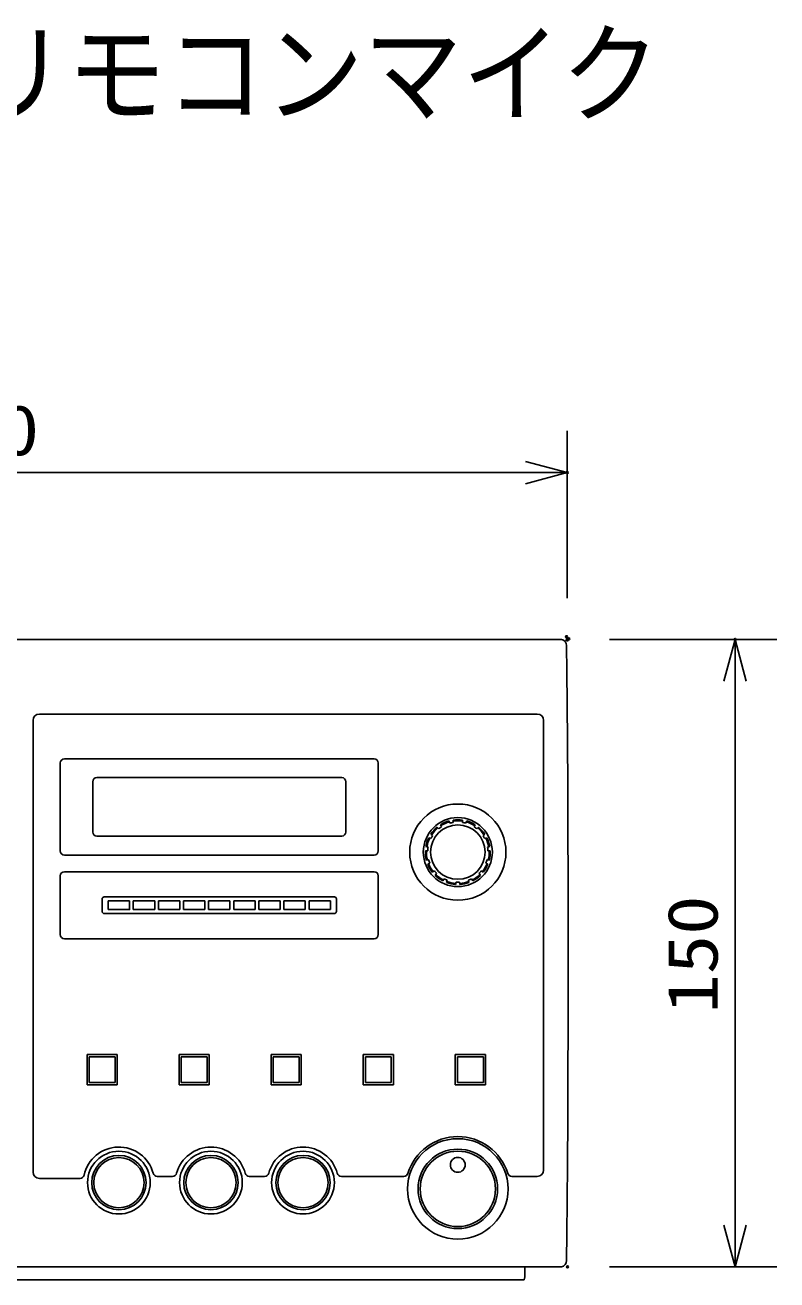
# Model space of a CAD drawing. Units: millimetres, scale not verified. Extents: x -62 to 63, y -56 to 57.
# Drawn here: x -18.6 to 17.3, y -2.7 to 57.2 of the extents above; entities that cross this region are included whole.
import ezdxf
from ezdxf.enums import TextEntityAlignment as Align

# ---------------------------------------------------------------- set-up
doc = ezdxf.new("R2010")
doc.units = ezdxf.units.MM
doc.header["$LTSCALE"] = 0.190051
doc.header["$PDMODE"] = 32
doc.header["$PDSIZE"] = 0.095
for name, color, linetype in [('0-0_MOJI1', 2, 'Continuous'), ('0-1_GAIKEI', 1, 'Continuous'), ('0-2_TOUROKU', 3, 'Continuous'), ('0-3_WAKU', 7, 'Continuous')]:
    doc.layers.add(name, color=color, linetype=linetype)
doc.styles.add('ＭＳ ゴシック', font='')
doc.styles.get('ＭＳ ゴシック').set_extended_font_data('MS Gothic')

# ---------------------------------------------------------------- blocks, each defined once
blk = doc.blocks.new('_OPEN30')
at = {"layer": '0-3_WAKU'}
blk.add_line((0, 0), (-1, 0), dxfattribs=at)
blk.add_lwpolyline([(-1, 0.26795), (0, 0), (-1, -0.26795)], dxfattribs=at)

msp = doc.modelspace()

# ---------------------------------------------------------------- linework, layer by layer
at = {"layer": '0-1_GAIKEI', "color": 7}
for p, q in [((-32.6818, 27.8748), (6.9873, 27.8748)), ((7.0406, 27.8701), (6.9873, 27.8748)), ((7.1362, 27.8353), (7.0406, 27.8701)), ((7.2151, 27.7701), (7.1362, 27.8353)), ((7.2675, 27.6821), (7.2151, 27.7701)), ((7.2873, 27.578), (7.2675, 27.6821)), ((7.2873, 27.5748), (7.2873, 27.578)), ((7.3015, 26.3375), (7.2873, 27.5748)), ((7.3153, 24.7968), (7.3015, 26.3375)), ((7.328, 22.9635), (7.3153, 24.7968)), ((7.3387, 20.9047), (7.328, 22.9635)), ((7.3468, 18.7106), (7.3387, 20.9047)), ((7.3523, 16.4304), (7.3468, 18.7106)), ((7.355, 14.0866), (7.3523, 16.4304)), ((7.355, 11.7171), (7.355, 14.0866)), ((7.3523, 9.3733), (7.355, 11.7171)), ((7.3468, 7.0932), (7.3523, 9.3733)), ((7.3387, 4.899), (7.3468, 7.0932)), ((7.328, 2.8403), (7.3387, 4.899)), ((7.3153, 1.0072), (7.328, 2.8403)), ((7.3015, -0.5331), (7.3153, 1.0072)), ((7.2873, -1.8253), (7.3015, -0.5331)), ((5.2847, -2.1253), (-46.6818, -2.1253)), ((5.2847, -2.1253), (6.9873, -2.1253)), ((7.0406, -2.1205), (6.9873, -2.1253)), ((7.1362, -2.0857), (7.0406, -2.1205)), ((7.2151, -2.0205), (7.1362, -2.0857)), ((7.2675, -1.9325), (7.2151, -2.0205)), ((7.2873, -1.8284), (7.2675, -1.9325)), ((7.2873, -1.8253), (7.2873, -1.8284)), ((5.2503, -2.7492), (-46.6474, -2.7492)), ((5.2691, -2.6822), (5.2503, -2.7492)), ((5.2807, -2.61), (5.2691, -2.6822)), ((5.2847, -2.5331), (5.2807, -2.61))]:
    msp.add_line(p, q, dxfattribs=at)
at = {"layer": '0-1_GAIKEI'}
for p, q in [((-18.2153, 24.0024), (-18.2153, 2.4024)), ((5.8847, 24.3024), (-17.9153, 24.3024)), ((6.1847, 2.5024), (6.1847, 24.0024)), ((-16.9153, 17.7637), (-16.9153, 21.9637)), ((-1.9153, 22.1637), (-16.7153, 22.1637)), ((-1.7153, 17.7637), (-1.7153, 21.9637)), ((-15.3653, 21.0637), (-15.3653, 18.6637)), ((-3.4653, 21.2637), (-15.1653, 21.2637)), ((-3.2653, 18.6637), (-3.2653, 21.0637)), ((1.8651, 19.2368), (1.8651, 19.1256)), ((2.3043, 19.2368), (2.3043, 19.1256)), ((1.1742, 18.818), (1.0915, 18.8924)), ((1.26, 19.0148), (1.3052, 18.9132)), ((1.7067, 19.0919), (1.6614, 19.1935)), ((2.4627, 19.0919), (2.508, 19.1935)), ((2.9094, 19.0148), (2.8642, 18.9132)), ((2.9952, 18.818), (3.0779, 18.8924)), ((-15.1653, 18.4637), (-3.4653, 18.4637)), ((0.7991, 18.3512), (0.6934, 18.3856)), ((0.7975, 18.5659), (0.8801, 18.4915)), ((3.3719, 18.5659), (3.2892, 18.4915)), ((3.3702, 18.3512), (3.476, 18.3856)), ((-1.9153, 17.5637), (-16.7153, 17.5637)), ((0.6464, 17.7722), (0.5358, 17.7606)), ((0.5576, 17.9677), (0.6633, 17.9333)), ((3.6118, 17.9677), (3.5061, 17.9333)), ((3.523, 17.7722), (3.6336, 17.7606)), ((0.5817, 17.3236), (0.6923, 17.3352)), ((0.7423, 17.1812), (0.646, 17.1256)), ((0.8659, 16.7447), (0.9623, 16.8003)), ((3.3034, 16.7447), (3.2071, 16.8003)), ((3.4271, 17.1812), (3.5234, 17.1256)), ((3.5877, 17.3236), (3.4771, 17.3352)), ((-16.9153, 16.5637), (-16.9153, 13.7637)), ((-1.9153, 16.7637), (-16.7153, 16.7637)), ((-1.7153, 13.7637), (-1.7153, 16.5637)), ((1.0702, 16.6804), (1.0049, 16.5904)), ((1.3608, 16.3318), (1.4262, 16.4218)), ((1.5736, 16.3561), (1.5505, 16.2474)), ((2.004, 16.2647), (1.9809, 16.1559)), ((2.1885, 16.1559), (2.1654, 16.2647)), ((2.5958, 16.3561), (2.6189, 16.2474)), ((2.8086, 16.3318), (2.7432, 16.4218)), ((3.0992, 16.6804), (3.1645, 16.5904)), ((-14.9153, 15.4637), (-14.9153, 14.8637)), ((-3.8153, 15.5637), (-14.8153, 15.5637)), ((-13.6053, 15.3737), (-14.6253, 15.3737)), ((-14.6253, 15.3737), (-14.6253, 14.9537)), ((-12.4053, 15.3737), (-13.4253, 15.3737)), ((-13.4253, 15.3737), (-13.4253, 14.9537)), ((-12.4053, 14.9537), (-12.4053, 15.3737)), ((-11.2053, 15.3737), (-12.2253, 15.3737)), ((-12.2253, 15.3737), (-12.2253, 14.9537)), ((-11.2053, 14.9537), (-11.2053, 15.3737)), ((-10.0053, 15.3737), (-11.0253, 15.3737)), ((-11.0253, 15.3737), (-11.0253, 14.9537)), ((-10.0053, 14.9537), (-10.0053, 15.3737)), ((-9.8253, 15.3737), (-9.8253, 14.9537)), ((-8.8053, 15.3737), (-9.8253, 15.3737)), ((-8.8053, 14.9537), (-8.8053, 15.3737)), ((-7.6053, 15.3737), (-8.6253, 15.3737)), ((-8.6253, 15.3737), (-8.6253, 14.9537)), ((-7.6053, 14.9537), (-7.6053, 15.3737)), ((-6.4053, 15.3737), (-7.4253, 15.3737)), ((-7.4253, 15.3737), (-7.4253, 14.9537)), ((-6.4053, 14.9537), (-6.4053, 15.3737)), ((-5.2053, 15.3737), (-6.2253, 15.3737)), ((-6.2253, 15.3737), (-6.2253, 14.9537)), ((-5.2053, 14.9537), (-5.2053, 15.3737)), ((-5.0253, 15.3737), (-5.0253, 14.9537)), ((-4.0053, 15.3737), (-5.0253, 15.3737)), ((-4.0053, 14.9537), (-4.0053, 15.3737)), ((-3.7153, 14.8637), (-3.7153, 15.4637)), ((-14.8153, 14.7637), (-3.8153, 14.7637)), ((-13.4253, 14.9537), (-12.4053, 14.9537)), ((-12.2253, 14.9537), (-11.2053, 14.9537)), ((-11.0253, 14.9537), (-10.0053, 14.9537)), ((-9.8253, 14.9537), (-8.8053, 14.9537)), ((-8.6253, 14.9537), (-7.6053, 14.9537)), ((-7.4253, 14.9537), (-6.4053, 14.9537)), ((-6.2253, 14.9537), (-5.2053, 14.9537)), ((-5.0253, 14.9537), (-4.0053, 14.9537)), ((-16.7153, 13.5637), (-1.9153, 13.5637)), ((-14.1953, 8.0224), (-15.6353, 8.0224)), ((-15.6353, 8.0224), (-15.6353, 6.5824)), ((-15.5353, 7.9224), (-14.2953, 7.9224)), ((-15.5353, 6.6824), (-15.5353, 7.9224)), ((-14.2953, 6.6824), (-14.2953, 7.9224)), ((-14.1953, 6.5824), (-14.1953, 8.0224)), ((-11.2353, 8.0224), (-11.2353, 6.5824)), ((-9.7953, 8.0224), (-11.2353, 8.0224)), ((-11.1353, 6.6824), (-11.1353, 7.9224)), ((-11.1353, 7.9224), (-9.8953, 7.9224)), ((-9.8953, 6.6824), (-9.8953, 7.9224)), ((-9.7953, 6.5824), (-9.7953, 8.0224)), ((-6.8353, 8.0224), (-6.8353, 6.5824)), ((-5.3953, 8.0224), (-6.8353, 8.0224)), ((-6.7353, 6.6824), (-6.7353, 7.9224)), ((-6.7353, 7.9224), (-5.4953, 7.9224)), ((-5.4953, 6.6824), (-5.4953, 7.9224)), ((-5.3953, 6.5824), (-5.3953, 8.0224)), ((-0.9953, 8.0224), (-2.4353, 8.0224)), ((-2.4353, 8.0224), (-2.4353, 6.5824)), ((-2.3353, 7.9224), (-1.0953, 7.9224)), ((-2.3353, 6.6824), (-2.3353, 7.9224)), ((-1.0953, 6.6824), (-1.0953, 7.9224)), ((-0.9953, 6.5824), (-0.9953, 8.0224)), ((1.9647, 8.0224), (1.9647, 6.5824)), ((3.4047, 8.0224), (1.9647, 8.0224)), ((2.0647, 6.6824), (2.0647, 7.9224)), ((2.0647, 7.9224), (3.3047, 7.9224)), ((3.3047, 6.6824), (3.3047, 7.9224)), ((3.4047, 6.5824), (3.4047, 8.0224)), ((-15.5353, 6.6824), (-14.2953, 6.6824)), ((-11.1353, 6.6824), (-9.8953, 6.6824)), ((-6.7353, 6.6824), (-5.4953, 6.6824)), ((-2.3353, 6.6824), (-1.0953, 6.6824)), ((2.0647, 6.6824), (3.3047, 6.6824)), ((-15.6353, 6.5824), (-14.1953, 6.5824)), ((-11.2353, 6.5824), (-9.7953, 6.5824)), ((-6.8353, 6.5824), (-5.3953, 6.5824)), ((-2.4353, 6.5824), (-0.9953, 6.5824)), ((1.9647, 6.5824), (3.4047, 6.5824)), ((1.9897, 2.4155), (1.9897, 2.411)), ((2.0497, 2.4041), (2.0497, 2.3996)), ((2.1197, 2.3996), (2.1197, 2.4041)), ((2.1797, 2.411), (2.1797, 2.4155)), ((-17.9153, 2.1024), (-15.9728, 2.1024)), ((-12.2823, 2.2024), (-11.5484, 2.2024)), ((-7.8823, 2.2024), (-7.1484, 2.2024)), ((-3.4823, 2.2024), (-0.4941, 2.2024)), ((4.6635, 2.2024), (5.8847, 2.2024))]:
    msp.add_line(p, q, dxfattribs=at)
msp.add_lwpolyline([(-14.6253, 14.9537), (-13.6053, 14.9537), (-13.6053, 15.3737)], dxfattribs=at)
at = {"layer": '0-1_GAIKEI', "color": 7}
msp.add_lwpolyline([(5.2829, -2.1253), (5.2847, -2.5331), (5.2847, -2.1253)], dxfattribs=at)
at = {"layer": '0-1_GAIKEI'}
for centre, radius in [((2.0847, 17.7024), 2.3), ((2.0847, 17.7024), 1.65), ((2.0847, 17.7024), 1.3), ((2.0847, 1.6024), 2.4), ((-14.1153, 1.9024), 1.5), ((-14.1153, 1.9024), 1.3), ((-14.1153, 1.9024), 1.2), ((-9.7153, 1.9024), 1.5), ((-9.7153, 1.9024), 1.3), ((-9.7153, 1.9024), 1.2), ((-5.3153, 1.9024), 1.5), ((-5.3153, 1.9024), 1.3), ((-5.3153, 1.9024), 1.2), ((2.0847, 1.6024), 1.9), ((2.0847, 1.6024), 1.8), ((2.0847, 2.7524), 0.355)]:
    msp.add_circle(centre, radius, dxfattribs=at)
for centre, radius, start, end in [((-17.9153, 24.0024), 0.3, 90, 180), ((5.8847, 24.0024), 0.3, 0, 90), ((-16.7153, 21.9637), 0.2, 90, 180), ((-1.9153, 21.9637), 0.2, 0, 90), ((-15.1653, 21.0637), 0.2, 90, 180), ((-3.4653, 21.0637), 0.2, 0, 90), ((2.0847, 17.7024), 1.55, 81.85508, 98.14492), ((2.0847, 17.7024), 1.5, 81.58164, 98.41836), ((-15.1653, 18.6637), 0.2, 180, 270), ((-3.4653, 18.6637), 0.2, 270, 0), ((2.0847, 17.7024), 1.55, 129.84761, 146.14492), ((2.0847, 17.7024), 1.5, 129.57392, 146.41836), ((2.0847, 17.7024), 1.44, 122.77183, 129.22011), ((2.0847, 17.7024), 1.55, 105.84761, 122.14492), ((2.0847, 17.7024), 1.5, 105.57392, 122.41836), ((2.0847, 17.7024), 1.44, 98.77183, 105.22011), ((2.0847, 17.7024), 1.44, 74.77989, 81.22817), ((2.0847, 17.7024), 1.5, 57.58164, 74.42608), ((2.0847, 17.7024), 1.55, 57.85508, 74.15239), ((2.0847, 17.7024), 1.44, 50.77989, 57.22817), ((2.0847, 17.7024), 1.5, 33.58164, 50.42608), ((2.0847, 17.7024), 1.55, 33.85508, 50.15239), ((2.0847, 17.7024), 1.55, 153.84761, 170.14492), ((2.0847, 17.7024), 1.5, 153.57392, 170.41836), ((2.0847, 17.7024), 1.44, 146.77183, 153.22011), ((2.0847, 17.7024), 1.44, 26.77989, 33.22817), ((2.0847, 17.7024), 1.5, 9.58164, 26.42608), ((2.0847, 17.7024), 1.55, 9.85508, 26.15239), ((-16.7153, 17.7637), 0.2, 180, 270), ((-1.9153, 17.7637), 0.2, 270, 0), ((2.0847, 17.7024), 1.55, 177.84761, 194.14492), ((2.0847, 17.7024), 1.5, 177.57392, 194.41836), ((2.0847, 17.7024), 1.44, 170.77183, 177.22011), ((2.0847, 17.7024), 1.44, 2.77989, 9.22817), ((2.0847, 17.7024), 1.5, 345.58164, 2.42608), ((2.0847, 17.7024), 1.55, 345.85508, 2.15239), ((2.0847, 17.7024), 1.55, 201.84761, 218.15986), ((2.0847, 17.7024), 1.5, 201.57392, 218.4338), ((2.0847, 17.7024), 1.44, 194.77183, 201.22011), ((2.0847, 17.7024), 1.44, 218.78794, 225.21206), ((2.0847, 17.7024), 1.44, 314.78794, 321.21206), ((2.0847, 17.7024), 1.5, 321.5662, 338.42608), ((2.0847, 17.7024), 1.55, 321.84014, 338.15239), ((2.0847, 17.7024), 1.44, 338.77989, 345.22817), ((-16.7153, 16.5637), 0.2, 90, 180), ((-1.9153, 16.5637), 0.2, 0, 90), ((2.0847, 17.7024), 1.55, 225.84014, 242.15986), ((2.0847, 17.7024), 1.5, 225.5662, 242.4338), ((2.0847, 17.7024), 1.44, 242.78794, 249.21206), ((2.0847, 17.7024), 1.55, 249.84014, 266.15986), ((2.0847, 17.7024), 1.5, 249.5662, 266.4338), ((2.0847, 17.7024), 1.44, 266.78794, 273.21206), ((2.0847, 17.7024), 1.5, 273.5662, 290.4338), ((2.0847, 17.7024), 1.55, 273.84014, 290.15986), ((2.0847, 17.7024), 1.44, 290.78794, 297.21206), ((2.0847, 17.7024), 1.5, 297.5662, 314.4338), ((2.0847, 17.7024), 1.55, 297.84014, 314.15986), ((-14.8153, 15.4637), 0.1, 90, 180), ((-3.8153, 15.4637), 0.1, 0, 90), ((-14.8153, 14.8637), 0.1, 180, 270), ((-3.8153, 14.8637), 0.1, 270, 0), ((-16.7153, 13.7637), 0.2, 180, 270), ((-1.9153, 13.7637), 0.2, 270, 0), ((-14.1153, 1.9024), 1.7, 15.22024, 167.88133), ((-9.7153, 1.9024), 1.7, 15.22388, 164.77612), ((-5.3153, 1.9024), 1.7, 15.22388, 164.77612), ((2.0847, 1.6024), 2.5, 17.21842, 162.78158), ((-17.9153, 2.4024), 0.3, 180, 270), ((5.8847, 2.5024), 0.3, 270, 0), ((-15.9728, 2.3024), 0.2, 270, 347.55294), ((-12.2823, 2.4024), 0.2, 195.57487, 270), ((-11.5484, 2.4024), 0.2, 270, 344.45612), ((-7.8823, 2.4024), 0.2, 195.54388, 270), ((-7.1484, 2.4024), 0.2, 270, 344.45612), ((-3.4823, 2.4024), 0.2, 195.54388, 270), ((-0.4941, 2.4024), 0.2, 270, 342.55368), ((4.6635, 2.4024), 0.2, 197.44632, 270)]:
    msp.add_arc(centre, radius, start, end, dxfattribs=at)
at = {"layer": '0-1_GAIKEI', "color": 7}
for p in [(7.2847, 28.0024), (7.3847, 27.9024)]:
    msp.add_point(p, dxfattribs=at)
at = {"layer": '0-2_TOUROKU'}
for p, q in [((7.3146, 29.8452), (7.3146, 37.8452)), ((-46.6855, 35.8452), (5.3146, 35.8452)), ((9.3314, 27.8727), (17.3362, 27.8727)), ((15.3362, -0.1273), (15.3362, 25.8727)), ((9.3314, -2.1273), (17.3362, -2.1273))]:
    msp.add_line(p, q, dxfattribs=at)
at = {"layer": '0-3_WAKU'}
for p in [(7.3146, 35.8452), (7.3146, 27.8452), (7.3314, 27.8727), (15.3362, 27.8727), (7.3314, -2.1273)]:
    msp.add_point(p, dxfattribs=at)

# ---------------------------------------------------------------- block references
at = {"layer": '0-2_TOUROKU', "xscale": 2, "yscale": 2}
msp.add_blockref('_OPEN30', (7.3146, 35.8452), dxfattribs=at)
for p, rotation in [((15.3362, 27.8727), 90), ((15.3362, -2.1273), 270)]:
    msp.add_blockref('_OPEN30', p, dxfattribs=dict(at, rotation=rotation))

# ---------------------------------------------------------------- texts
at = {"layer": '0-0_MOJI1', "style": 'ＭＳ ゴシック', "width": 0.9}
msp.add_text('マルチリモコンマイク', height=3.848, dxfattribs=at).set_placement((-35.4952, 51.8523), align=Align.BOTTOM_LEFT)
at = {"layer": '0-2_TOUROKU', "style": 'ＭＳ ゴシック', "width": 1.15}
msp.add_text('280', height=2.405, dxfattribs=at).set_placement((-23.5726, 35.9547), align=Align.BOTTOM_LEFT)
msp.add_text('150', height=2.405, rotation=90, dxfattribs=at).set_placement((15.2267, 9.9856), align=Align.BOTTOM_LEFT)

doc.saveas('drawing.dxf')
